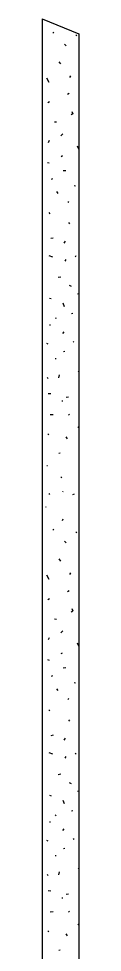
# Model space of a CAD drawing. Extents: x 7 to 80.8, y 22 to 73.9.
# Drawn here: x 8.64 to 8.99, y 65.05 to 73.87 of the extents above; entities that cross this region are included whole.
import ezdxf

# ---------------------------------------------------------------- set-up
doc = ezdxf.new("R2010")
doc.units = 0
doc.header["$MEASUREMENT"] = 0
doc.layers.add('Walls', color=7, linetype='CONTINUOUS')

msp = doc.modelspace()

# ---------------------------------------------------------------- linework, layer by layer
at = {"layer": 'Walls', "color": 2}
for p, q in [((8.6394, 73.8679), (8.9894, 73.7239)), ((8.6394, 73.8679), (8.6394, 56.2919)), ((8.9894, 73.7239), (8.9894, 63.8819))]:
    msp.add_line(p, q, dxfattribs=at)
at = {"layer": 'Walls', "color": 1}
for p, q in [((8.7528, 73.7373), (8.7421, 73.7307)), ((8.9702, 73.7053), (8.9582, 73.716)), ((8.8528, 73.6266), (8.8675, 73.612)), ((8.8181, 73.4399), (8.8008, 73.4613)), ((8.6807, 73.3106), (8.7048, 73.2692)), ((8.9102, 73.3279), (8.8995, 73.3119)), ((8.8955, 73.1599), (8.8822, 73.1505)), ((8.6941, 73.0758), (8.7114, 73.0865)), ((8.9315, 72.9678), (8.9155, 72.9585)), ((8.9208, 72.9918), (8.9302, 72.9691)), ((8.7768, 72.8891), (8.7568, 72.8905)), ((8.8381, 72.7811), (8.8181, 72.7624)), ((8.7074, 72.7158), (8.6968, 72.6944)), ((8.9715, 72.6664), (8.9875, 72.6331)), ((8.6928, 72.5104), (8.7074, 72.505)), ((8.8208, 72.5664), (8.8328, 72.5744)), ((8.8648, 72.4317), (8.8395, 72.429)), ((8.7394, 72.3557), (8.7248, 72.349)), ((8.7781, 72.2343), (8.7888, 72.217)), ((8.9435, 72.2917), (8.9569, 72.2903)), ((8.8902, 72.141), (8.8848, 72.1303)), ((8.7048, 72.0356), (8.7141, 72.0236)), ((8.8891, 71.9412), (8.9011, 71.9292)), ((8.7461, 71.7956), (8.7221, 71.7902)), ((8.8595, 71.7662), (8.8448, 71.7475)), ((8.7034, 71.6315), (8.7381, 71.6195)), ((8.9609, 71.6262), (8.9542, 71.6155)), ((8.8662, 71.5928), (8.8568, 71.5768)), ((8.8168, 71.4275), (8.7928, 71.4221)), ((8.9182, 71.3368), (8.9008, 71.3461)), ((8.9875, 71.2674), (8.9755, 71.2648)), ((8.7114, 71.2288), (8.7261, 71.2234)), ((8.8368, 71.1821), (8.8488, 71.1501)), ((8.7648, 71.0434), (8.7741, 71.038)), ((8.9195, 71.0821), (8.9302, 71.0847)), ((8.7208, 70.974), (8.7088, 70.974)), ((8.8475, 70.91), (8.8328, 70.8953)), ((8.6821, 70.802), (8.6941, 70.7967)), ((8.9355, 70.818), (8.9422, 70.8113)), ((8.7634, 70.658), (8.7741, 70.658)), ((8.8435, 70.7233), (8.8568, 70.7286)), ((8.6888, 70.4779), (8.6968, 70.4686)), ((8.8008, 70.5046), (8.7941, 70.4766)), ((8.9894, 70.5399), (8.9824, 70.5284)), ((8.6981, 70.3286), (8.7234, 70.3259)), ((8.8675, 70.2939), (8.8902, 70.2952)), ((8.8261, 70.2579), (8.8368, 70.2579)), ((8.7448, 70.1258), (8.7154, 70.1245)), ((8.9008, 70.1325), (8.8902, 70.1218)), ((8.6941, 69.9471), (8.7048, 69.9405)), ((8.9862, 70.0045), (8.9782, 70.0112)), ((8.8648, 69.9178), (8.8782, 69.9005)), ((8.8101, 69.7631), (8.7981, 69.7604)), ((8.6848, 69.6471), (8.6928, 69.6457)), ((8.8181, 69.5404), (8.8261, 69.5324)), ((8.7128, 69.379), (8.7034, 69.3737)), ((8.8381, 69.4003), (8.8328, 69.395)), ((8.9435, 69.3763), (8.9288, 69.371)), ((8.6714, 69.259), (8.6754, 69.2536)), ((8.8355, 69.1404), (8.8301, 69.123)), ((8.7528, 69.0417), (8.7421, 69.035)), ((8.9702, 69.0097), (8.9582, 69.0203)), ((8.8528, 68.931), (8.8675, 68.9163)), ((8.8181, 68.7443), (8.8008, 68.7656)), ((8.9102, 68.6323), (8.8995, 68.6163)), ((8.6807, 68.6149), (8.7048, 68.5736)), ((8.8955, 68.4642), (8.8822, 68.4549)), ((8.6941, 68.3802), (8.7114, 68.3909)), ((8.9315, 68.2722), (8.9155, 68.2628)), ((8.9208, 68.2962), (8.9302, 68.2735)), ((8.7768, 68.1935), (8.7568, 68.1948)), ((8.7074, 68.0201), (8.6968, 67.9988)), ((8.8381, 68.0855), (8.8181, 68.0668)), ((8.9715, 67.9708), (8.9875, 67.9374)), ((8.8208, 67.8708), (8.8328, 67.8788)), ((8.6928, 67.8147), (8.7074, 67.8094)), ((8.8648, 67.7361), (8.8395, 67.7334)), ((8.7394, 67.66), (8.7248, 67.6534)), ((8.9435, 67.596), (8.9569, 67.5947)), ((8.7781, 67.5387), (8.7888, 67.5213)), ((8.8902, 67.4453), (8.8848, 67.4347)), ((8.7048, 67.34), (8.7141, 67.328)), ((8.8891, 67.2455), (8.9011, 67.2335)), ((8.7461, 67.0999), (8.7221, 67.0946)), ((8.8595, 67.0706), (8.8448, 67.0519)), ((8.7034, 66.9359), (8.7381, 66.9239)), ((8.8662, 66.8972), (8.8568, 66.8812)), ((8.9609, 66.9305), (8.9542, 66.9199)), ((8.8168, 66.7318), (8.7928, 66.7265)), ((8.9182, 66.6411), (8.9008, 66.6505)), ((8.7114, 66.5331), (8.7261, 66.5278)), ((8.9875, 66.5718), (8.9755, 66.5691)), ((8.8368, 66.4864), (8.8488, 66.4544)), ((8.7648, 66.3477), (8.7741, 66.3424)), ((8.9195, 66.3864), (8.9302, 66.3891)), ((8.7208, 66.2784), (8.7088, 66.2784)), ((8.8475, 66.2144), (8.8328, 66.1997)), ((8.6821, 66.1064), (8.6941, 66.101)), ((8.9355, 66.1224), (8.9422, 66.1157)), ((8.8435, 66.0277), (8.8568, 66.033)), ((8.7634, 65.9623), (8.7741, 65.9623)), ((8.8008, 65.809), (8.7941, 65.7809)), ((8.9894, 65.8442), (8.9824, 65.8328)), ((8.6888, 65.7823), (8.6968, 65.7729)), ((8.6981, 65.6329), (8.7234, 65.6302)), ((8.8261, 65.5622), (8.8368, 65.5622)), ((8.8675, 65.5982), (8.8902, 65.5996)), ((8.7448, 65.4302), (8.7154, 65.4289)), ((8.9008, 65.4369), (8.8902, 65.4262)), ((8.9862, 65.3088), (8.9782, 65.3155)), ((8.6941, 65.2515), (8.7048, 65.2448)), ((8.8648, 65.2222), (8.8782, 65.2048)), ((8.8101, 65.0675), (8.7981, 65.0648))]:
    msp.add_line(p, q, dxfattribs=at)

doc.saveas('drawing.dxf')
